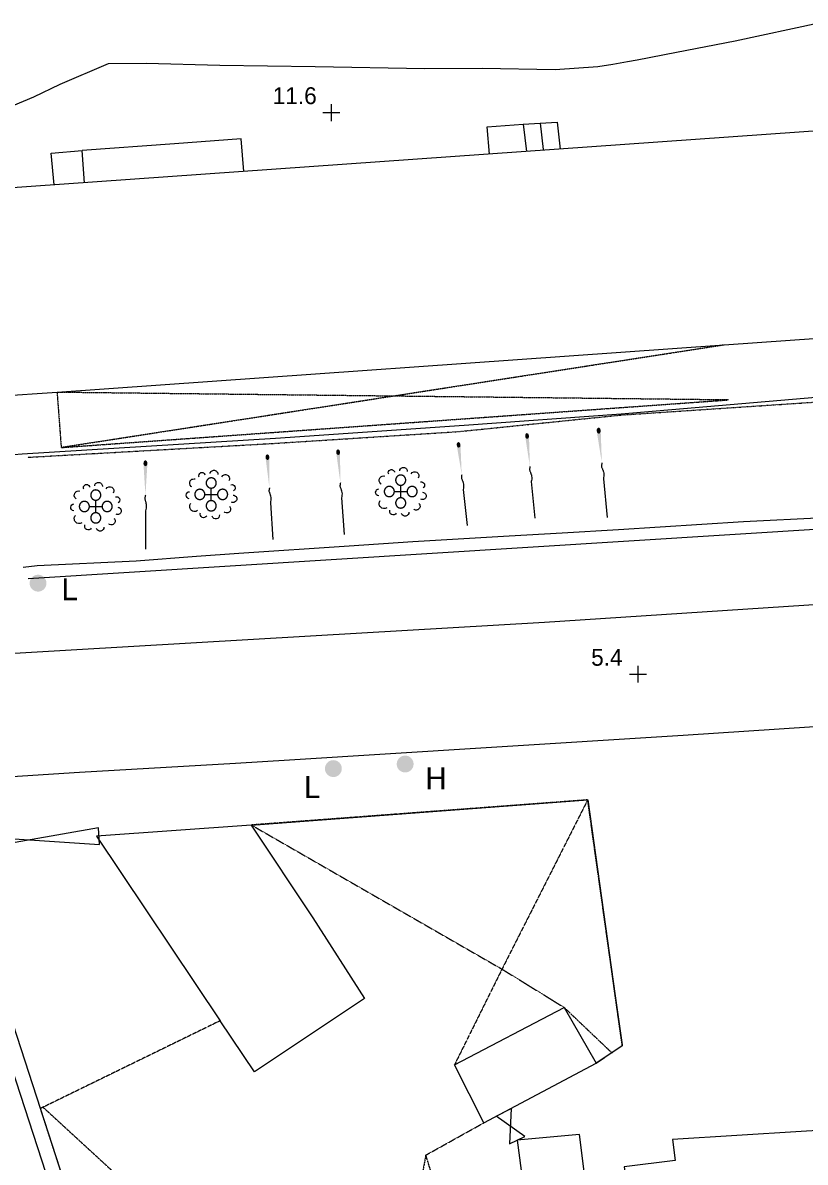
# Model space of a CAD drawing. Header units: millimetres. Extents: x 833924389 to 835767163, y 817400000 to 818811854.
# Drawn here: x 835540402 to 835586725, y 817652524 to 817719931 of the extents above; entities that cross this region are included whole.
import ezdxf
from ezdxf.enums import TextEntityAlignment as Align

# ---------------------------------------------------------------- set-up
doc = ezdxf.new("R2010")
doc.units = ezdxf.units.MM
doc.header["$LTSCALE"] = 10
doc.header["$MEASUREMENT"] = 0
doc.linetypes.add('11SW4B$1$DGN Style 3', pattern=[2.349844, 1.67846, -0.671384])
doc.linetypes.add('11SW4B$1$DGN Style 5', pattern=[1.174922, 0.503538, -0.671384])
doc.layers.add('01_Base_Plan', color=5, linetype='Continuous', lineweight=5)
doc.styles.add('11SW4B$0$Style-ENGINEERING', font='ENGINEERING.shx')
doc.styles.add('11SW4B$0$Style-WORKING', font='WORKING.shx')

# ---------------------------------------------------------------- blocks, each defined once
blk = doc.blocks.new('11SW4B$0$OVTMIS')
at = {"layer": '01_Base_Plan', "linetype": 'Continuous', "lineweight": 0}
for p, q in [((-0.016, -0.011), (-0.016, 0.364)), ((-0.391, -0.011), (-0.016, -0.011)), ((-0.016, -0.011), (0.359, -0.011)), ((-0.016, -0.386), (-0.016, -0.011))]:
    blk.add_line(p, q, dxfattribs=at)
at = {"layer": '01_Base_Plan', "linetype": 'Continuous', "lineweight": 0, "flags": 128}
for points in [[(-0.076, 1.219), (-0.069, 1.264), (-0.024, 1.339), (0.006, 1.369), (0.044, 1.391), (0.081, 1.406), (0.126, 1.414), (0.171, 1.414), (0.209, 1.406), (0.254, 1.391), (0.291, 1.369), (0.321, 1.331), (0.366, 1.256), (0.374, 1.211), (0.374, 1.174)], [(-1.171, 0.431), (-1.201, 0.454), (-1.261, 0.529), (-1.291, 0.611), (-1.291, 0.656), (-1.284, 0.701), (-1.254, 0.784), (-1.224, 0.821), (-1.194, 0.851), (-1.156, 0.881), (-1.111, 0.896), (-1.021, 0.911), (-0.976, 0.904)], [(-0.729, 1.016), (-0.744, 1.054), (-0.751, 1.091), (-0.736, 1.174), (-0.691, 1.234), (-0.654, 1.256), (-0.624, 1.279), (-0.586, 1.286), (-0.541, 1.286), (-0.504, 1.279), (-0.474, 1.256), (-0.436, 1.234), (-0.391, 1.174), (-0.384, 1.136)], [(-0.016, 0.964), (-0.021, 0.964), (-0.027, 0.964), (-0.032, 0.963), (-0.037, 0.963), (-0.042, 0.963), (-0.048, 0.962), (-0.053, 0.961), (-0.058, 0.961), (-0.063, 0.96), (-0.068, 0.959), (-0.073, 0.958), (-0.079, 0.957), (-0.084, 0.956), (-0.089, 0.955), (-0.094, 0.954), (-0.099, 0.952), (-0.104, 0.951), (-0.109, 0.949), (-0.114, 0.947), (-0.119, 0.946), (-0.124, 0.944), (-0.129, 0.942), (-0.133, 0.94), (-0.138, 0.938), (-0.143, 0.936), (-0.148, 0.933), (-0.152, 0.931), (-0.157, 0.929), (-0.162, 0.926), (-0.166, 0.924), (-0.171, 0.921), (-0.175, 0.918), (-0.18, 0.915), (-0.184, 0.912), (-0.188, 0.91), (-0.193, 0.906), (-0.197, 0.903), (-0.201, 0.9), (-0.205, 0.897), (-0.209, 0.894), (-0.213, 0.89), (-0.217, 0.887), (-0.221, 0.883), (-0.225, 0.88), (-0.228, 0.876), (-0.232, 0.872), (-0.236, 0.868), (-0.239, 0.865), (-0.243, 0.861), (-0.246, 0.857), (-0.249, 0.853), (-0.253, 0.848), (-0.256, 0.844), (-0.259, 0.84), (-0.262, 0.836), (-0.265, 0.832), (-0.268, 0.827), (-0.271, 0.823), (-0.273, 0.818), (-0.276, 0.814), (-0.279, 0.809), (-0.281, 0.805), (-0.283, 0.8), (-0.286, 0.795), (-0.288, 0.79), (-0.29, 0.786), (-0.292, 0.781), (-0.294, 0.776), (-0.296, 0.771), (-0.298, 0.766), (-0.3, 0.761), (-0.301, 0.756), (-0.303, 0.751), (-0.305, 0.746), (-0.306, 0.741), (-0.307, 0.736), (-0.308, 0.731), (-0.31, 0.726), (-0.311, 0.721), (-0.312, 0.716), (-0.313, 0.711), (-0.313, 0.706), (-0.314, 0.7), (-0.315, 0.695), (-0.315, 0.69), (-0.315, 0.685), (-0.316, 0.679), (-0.316, 0.674), (-0.316, 0.669), (-0.316, 0.664), (-0.316, 0.658), (-0.316, 0.653), (-0.316, 0.648), (-0.315, 0.643), (-0.315, 0.638), (-0.315, 0.632), (-0.314, 0.627), (-0.313, 0.622), (-0.313, 0.617), (-0.312, 0.612), (-0.311, 0.607), (-0.31, 0.601), (-0.308, 0.596), (-0.307, 0.591), (-0.306, 0.586), (-0.305, 0.581), (-0.303, 0.576), (-0.301, 0.571), (-0.3, 0.566), (-0.298, 0.561), (-0.296, 0.556), (-0.294, 0.551), (-0.292, 0.547), (-0.29, 0.542), (-0.288, 0.537), (-0.286, 0.532), (-0.283, 0.528), (-0.281, 0.523), (-0.279, 0.518), (-0.276, 0.514), (-0.273, 0.509), (-0.271, 0.505), (-0.268, 0.5), (-0.265, 0.496), (-0.262, 0.492), (-0.259, 0.487), (-0.256, 0.483), (-0.253, 0.479), (-0.249, 0.475), (-0.246, 0.471), (-0.243, 0.467), (-0.239, 0.463), (-0.236, 0.459), (-0.232, 0.455), (-0.228, 0.452), (-0.225, 0.448), (-0.221, 0.444), (-0.217, 0.441), (-0.213, 0.437), (-0.209, 0.434), (-0.205, 0.431), (-0.201, 0.427), (-0.197, 0.424), (-0.193, 0.421), (-0.188, 0.418), (-0.184, 0.415), (-0.18, 0.412), (-0.175, 0.409), (-0.171, 0.407), (-0.166, 0.404), (-0.162, 0.401), (-0.157, 0.399), (-0.152, 0.396), (-0.148, 0.394), (-0.143, 0.392), (-0.138, 0.39), (-0.133, 0.388), (-0.129, 0.386), (-0.124, 0.384), (-0.119, 0.382), (-0.114, 0.38), (-0.109, 0.378), (-0.104, 0.377), (-0.099, 0.375), (-0.094, 0.374), (-0.089, 0.373), (-0.084, 0.371), (-0.079, 0.37), (-0.073, 0.369), (-0.068, 0.368), (-0.063, 0.367), (-0.058, 0.367), (-0.053, 0.366), (-0.048, 0.365), (-0.042, 0.365), (-0.037, 0.364), (-0.032, 0.364), (-0.027, 0.364), (-0.021, 0.364), (-0.016, 0.364)], [(-0.016, 0.364), (-0.011, 0.364), (-0.006, 0.364), (-0.001, 0.364), (0.005, 0.364), (0.01, 0.365), (0.015, 0.365), (0.02, 0.366), (0.026, 0.367), (0.031, 0.367), (0.036, 0.368), (0.041, 0.369), (0.046, 0.37), (0.051, 0.371), (0.056, 0.373), (0.061, 0.374), (0.067, 0.375), (0.071, 0.377), (0.077, 0.378), (0.081, 0.38), (0.086, 0.382), (0.091, 0.384), (0.096, 0.386), (0.101, 0.388), (0.106, 0.39), (0.111, 0.392), (0.115, 0.394), (0.12, 0.396), (0.125, 0.399), (0.129, 0.401), (0.134, 0.404), (0.138, 0.407), (0.143, 0.409), (0.147, 0.412), (0.152, 0.415), (0.156, 0.418), (0.16, 0.421), (0.164, 0.424), (0.169, 0.427), (0.173, 0.431), (0.177, 0.434), (0.181, 0.437), (0.185, 0.441), (0.188, 0.444), (0.192, 0.448), (0.196, 0.452), (0.2, 0.455), (0.203, 0.459), (0.207, 0.463), (0.21, 0.467), (0.214, 0.471), (0.217, 0.475), (0.22, 0.479), (0.223, 0.483), (0.227, 0.487), (0.23, 0.492), (0.233, 0.496), (0.235, 0.5), (0.238, 0.505), (0.241, 0.509), (0.244, 0.514), (0.246, 0.518), (0.249, 0.523), (0.251, 0.528), (0.253, 0.532), (0.256, 0.537), (0.258, 0.542), (0.26, 0.547), (0.262, 0.551), (0.264, 0.556), (0.266, 0.561), (0.267, 0.566), (0.269, 0.571), (0.271, 0.576), (0.272, 0.581), (0.274, 0.586), (0.275, 0.591), (0.276, 0.596), (0.277, 0.601), (0.278, 0.607), (0.279, 0.612), (0.28, 0.617), (0.281, 0.622), (0.282, 0.627), (0.282, 0.632), (0.283, 0.638), (0.283, 0.643), (0.283, 0.648), (0.284, 0.653), (0.284, 0.658), (0.284, 0.664), (0.284, 0.669), (0.284, 0.674), (0.283, 0.679), (0.283, 0.685), (0.283, 0.69), (0.282, 0.695), (0.282, 0.7), (0.281, 0.706), (0.28, 0.711), (0.279, 0.716), (0.278, 0.721), (0.277, 0.726), (0.276, 0.731), (0.275, 0.736), (0.274, 0.741), (0.272, 0.746), (0.271, 0.751), (0.269, 0.756), (0.267, 0.761), (0.266, 0.766), (0.264, 0.771), (0.262, 0.776), (0.26, 0.781), (0.258, 0.786), (0.256, 0.79), (0.253, 0.795), (0.251, 0.8), (0.249, 0.805), (0.246, 0.809), (0.244, 0.814), (0.241, 0.818), (0.238, 0.823), (0.235, 0.827), (0.233, 0.832), (0.23, 0.836), (0.227, 0.84), (0.223, 0.844), (0.22, 0.848), (0.217, 0.853), (0.214, 0.857), (0.21, 0.861), (0.207, 0.865), (0.203, 0.868), (0.2, 0.872), (0.196, 0.876), (0.192, 0.88), (0.188, 0.883), (0.185, 0.887), (0.181, 0.89), (0.177, 0.894), (0.173, 0.897), (0.169, 0.9), (0.164, 0.903), (0.16, 0.906), (0.156, 0.91), (0.152, 0.912), (0.147, 0.915), (0.143, 0.918), (0.138, 0.921), (0.134, 0.924), (0.129, 0.926), (0.125, 0.929), (0.12, 0.931), (0.115, 0.933), (0.111, 0.936), (0.106, 0.938), (0.101, 0.94), (0.096, 0.942), (0.091, 0.944), (0.086, 0.946), (0.081, 0.947), (0.077, 0.949), (0.071, 0.951), (0.067, 0.952), (0.061, 0.954), (0.056, 0.955), (0.051, 0.956), (0.046, 0.957), (0.041, 0.958), (0.036, 0.959), (0.031, 0.96), (0.026, 0.961), (0.02, 0.961), (0.015, 0.962), (0.01, 0.963), (0.005, 0.963), (-0.001, 0.963), (-0.006, 0.964), (-0.011, 0.964), (-0.016, 0.964)], [(0.606, 1.031), (0.666, 1.106), (0.756, 1.151), (0.801, 1.159), (0.854, 1.159), (0.944, 1.129), (0.981, 1.099), (1.011, 1.061), (1.041, 1.016), (1.056, 0.971), (1.056, 0.874), (1.041, 0.829), (1.019, 0.784)], [(-1.314, -0.274), (-1.389, -0.251), (-1.449, -0.199), (-1.486, -0.131), (-1.501, -0.056), (-1.479, 0.019), (-1.441, 0.086), (-1.374, 0.131), (-1.306, 0.146)], [(-0.391, -0.011), (-0.391, -0.006), (-0.391, -0.001), (-0.392, 0.004), (-0.392, 0.01), (-0.392, 0.015), (-0.393, 0.02), (-0.393, 0.025), (-0.394, 0.031), (-0.395, 0.036), (-0.396, 0.041), (-0.397, 0.046), (-0.398, 0.051), (-0.399, 0.056), (-0.4, 0.061), (-0.401, 0.066), (-0.403, 0.071), (-0.404, 0.076), (-0.406, 0.081), (-0.408, 0.086), (-0.409, 0.091), (-0.411, 0.096), (-0.413, 0.101), (-0.415, 0.106), (-0.417, 0.111), (-0.419, 0.115), (-0.422, 0.12), (-0.424, 0.125), (-0.426, 0.13), (-0.429, 0.134), (-0.431, 0.139), (-0.434, 0.143), (-0.437, 0.148), (-0.44, 0.152), (-0.442, 0.157), (-0.445, 0.161), (-0.448, 0.165), (-0.452, 0.169), (-0.455, 0.173), (-0.458, 0.178), (-0.461, 0.182), (-0.465, 0.186), (-0.468, 0.19), (-0.472, 0.193), (-0.475, 0.197), (-0.479, 0.201), (-0.483, 0.205), (-0.487, 0.208), (-0.49, 0.212), (-0.494, 0.215), (-0.498, 0.219), (-0.502, 0.222), (-0.506, 0.225), (-0.511, 0.228), (-0.515, 0.231), (-0.519, 0.235), (-0.523, 0.237), (-0.528, 0.24), (-0.532, 0.243), (-0.537, 0.246), (-0.541, 0.249), (-0.546, 0.251), (-0.55, 0.254), (-0.555, 0.256), (-0.56, 0.258), (-0.564, 0.261), (-0.569, 0.263), (-0.574, 0.265), (-0.579, 0.267), (-0.584, 0.269), (-0.589, 0.271), (-0.594, 0.272), (-0.598, 0.274), (-0.604, 0.276), (-0.608, 0.277), (-0.614, 0.279), (-0.619, 0.28), (-0.624, 0.281), (-0.629, 0.282), (-0.634, 0.283), (-0.639, 0.284), (-0.644, 0.285), (-0.649, 0.286), (-0.655, 0.286), (-0.66, 0.287), (-0.665, 0.288), (-0.67, 0.288), (-0.676, 0.288), (-0.681, 0.289), (-0.686, 0.289), (-0.691, 0.289), (-0.696, 0.289), (-0.702, 0.289), (-0.707, 0.288), (-0.712, 0.288), (-0.717, 0.288), (-0.723, 0.287), (-0.728, 0.286), (-0.733, 0.286), (-0.738, 0.285), (-0.743, 0.284), (-0.748, 0.283), (-0.754, 0.282), (-0.759, 0.281), (-0.764, 0.28), (-0.769, 0.279), (-0.774, 0.277), (-0.779, 0.276), (-0.784, 0.274), (-0.789, 0.272), (-0.794, 0.271), (-0.799, 0.269), (-0.804, 0.267), (-0.808, 0.265), (-0.813, 0.263), (-0.818, 0.261), (-0.823, 0.258), (-0.827, 0.256), (-0.832, 0.254), (-0.837, 0.251), (-0.841, 0.249), (-0.846, 0.246), (-0.85, 0.243), (-0.855, 0.24), (-0.859, 0.237), (-0.863, 0.235), (-0.868, 0.231), (-0.872, 0.228), (-0.876, 0.225), (-0.88, 0.222), (-0.884, 0.219), (-0.888, 0.215), (-0.892, 0.212), (-0.896, 0.208), (-0.9, 0.205), (-0.903, 0.201), (-0.907, 0.197), (-0.911, 0.193), (-0.914, 0.19), (-0.918, 0.186), (-0.921, 0.182), (-0.924, 0.178), (-0.928, 0.173), (-0.931, 0.169), (-0.934, 0.165), (-0.937, 0.161), (-0.94, 0.157), (-0.943, 0.152), (-0.946, 0.148), (-0.948, 0.143), (-0.951, 0.139), (-0.954, 0.134), (-0.956, 0.13), (-0.958, 0.125), (-0.961, 0.12), (-0.963, 0.115), (-0.965, 0.111), (-0.967, 0.106), (-0.969, 0.101), (-0.971, 0.096), (-0.973, 0.091), (-0.975, 0.086), (-0.976, 0.081), (-0.978, 0.076), (-0.98, 0.071), (-0.981, 0.066), (-0.982, 0.061), (-0.983, 0.056), (-0.985, 0.051), (-0.986, 0.046), (-0.987, 0.041), (-0.988, 0.036), (-0.988, 0.031), (-0.989, 0.025), (-0.99, 0.02), (-0.99, 0.015), (-0.99, 0.01), (-0.991, 0.004), (-0.991, -0.001), (-0.991, -0.006), (-0.991, -0.011), (-0.991, -0.017), (-0.991, -0.022), (-0.991, -0.027), (-0.99, -0.032), (-0.99, -0.037), (-0.99, -0.043), (-0.989, -0.048), (-0.988, -0.053), (-0.988, -0.058), (-0.987, -0.063), (-0.986, -0.068), (-0.985, -0.074), (-0.983, -0.079), (-0.982, -0.084), (-0.981, -0.089), (-0.98, -0.094), (-0.978, -0.099), (-0.976, -0.104), (-0.975, -0.109), (-0.973, -0.114), (-0.971, -0.119), (-0.969, -0.124), (-0.967, -0.128), (-0.965, -0.133), (-0.963, -0.138), (-0.961, -0.143), (-0.958, -0.147), (-0.956, -0.152), (-0.954, -0.157), (-0.951, -0.161), (-0.948, -0.166), (-0.946, -0.17), (-0.943, -0.175), (-0.94, -0.179), (-0.937, -0.183), (-0.934, -0.188), (-0.931, -0.192), (-0.928, -0.196), (-0.924, -0.2), (-0.921, -0.204), (-0.918, -0.208), (-0.914, -0.212), (-0.911, -0.216), (-0.907, -0.22), (-0.903, -0.223), (-0.9, -0.227), (-0.896, -0.231), (-0.892, -0.234), (-0.888, -0.238), (-0.884, -0.241), (-0.88, -0.244), (-0.876, -0.248), (-0.872, -0.251), (-0.868, -0.254), (-0.863, -0.257), (-0.859, -0.26), (-0.855, -0.263), (-0.85, -0.266), (-0.846, -0.268), (-0.841, -0.271), (-0.837, -0.274), (-0.832, -0.276), (-0.827, -0.279), (-0.823, -0.281), (-0.818, -0.283), (-0.813, -0.285), (-0.808, -0.287), (-0.804, -0.289), (-0.799, -0.291), (-0.794, -0.293), (-0.789, -0.295), (-0.784, -0.297), (-0.779, -0.298), (-0.774, -0.3), (-0.769, -0.301), (-0.764, -0.302), (-0.759, -0.304), (-0.754, -0.305), (-0.748, -0.306), (-0.743, -0.307), (-0.738, -0.308), (-0.733, -0.308), (-0.728, -0.309), (-0.723, -0.31), (-0.717, -0.31), (-0.712, -0.311), (-0.707, -0.311), (-0.702, -0.311), (-0.696, -0.311), (-0.691, -0.311), (-0.686, -0.311), (-0.681, -0.311), (-0.676, -0.311), (-0.67, -0.311), (-0.665, -0.31), (-0.66, -0.31), (-0.655, -0.309), (-0.649, -0.308), (-0.644, -0.308), (-0.639, -0.307), (-0.634, -0.306), (-0.629, -0.305), (-0.624, -0.304), (-0.619, -0.302), (-0.614, -0.301), (-0.608, -0.3), (-0.604, -0.298), (-0.598, -0.297), (-0.594, -0.295), (-0.589, -0.293), (-0.584, -0.291), (-0.579, -0.289), (-0.574, -0.287), (-0.569, -0.285), (-0.564, -0.283), (-0.56, -0.281), (-0.555, -0.279), (-0.55, -0.276), (-0.546, -0.274), (-0.541, -0.271), (-0.537, -0.268), (-0.532, -0.266), (-0.528, -0.263), (-0.523, -0.26), (-0.519, -0.257), (-0.515, -0.254), (-0.511, -0.251), (-0.506, -0.248), (-0.502, -0.244), (-0.498, -0.241), (-0.494, -0.238), (-0.49, -0.234), (-0.487, -0.231), (-0.483, -0.227), (-0.479, -0.223), (-0.475, -0.22), (-0.472, -0.216), (-0.468, -0.212), (-0.465, -0.208), (-0.461, -0.204), (-0.458, -0.2), (-0.455, -0.196), (-0.452, -0.192), (-0.448, -0.188), (-0.445, -0.183), (-0.442, -0.179), (-0.44, -0.175), (-0.437, -0.17), (-0.434, -0.166), (-0.431, -0.161), (-0.429, -0.157), (-0.426, -0.152), (-0.424, -0.147), (-0.422, -0.143), (-0.419, -0.138), (-0.417, -0.133), (-0.415, -0.128), (-0.413, -0.124), (-0.411, -0.119), (-0.409, -0.114), (-0.408, -0.109), (-0.406, -0.104), (-0.404, -0.099), (-0.403, -0.094), (-0.401, -0.089), (-0.4, -0.084), (-0.399, -0.079), (-0.398, -0.074), (-0.397, -0.068), (-0.396, -0.063), (-0.395, -0.058), (-0.394, -0.053), (-0.393, -0.048), (-0.393, -0.043), (-0.392, -0.037), (-0.392, -0.032), (-0.392, -0.027), (-0.391, -0.022), (-0.391, -0.017), (-0.391, -0.011)], [(0.959, -0.011), (0.959, -0.006), (0.959, -0.001), (0.958, 0.004), (0.958, 0.01), (0.958, 0.015), (0.957, 0.02), (0.957, 0.025), (0.956, 0.031), (0.955, 0.036), (0.954, 0.041), (0.953, 0.046), (0.952, 0.051), (0.951, 0.056), (0.95, 0.061), (0.949, 0.066), (0.947, 0.071), (0.946, 0.076), (0.944, 0.081), (0.942, 0.086), (0.941, 0.091), (0.939, 0.096), (0.937, 0.101), (0.935, 0.106), (0.933, 0.111), (0.931, 0.115), (0.928, 0.12), (0.926, 0.125), (0.924, 0.13), (0.921, 0.134), (0.919, 0.139), (0.916, 0.143), (0.913, 0.148), (0.91, 0.152), (0.908, 0.157), (0.905, 0.161), (0.902, 0.165), (0.898, 0.169), (0.895, 0.173), (0.892, 0.178), (0.889, 0.182), (0.885, 0.186), (0.882, 0.19), (0.878, 0.193), (0.875, 0.197), (0.871, 0.201), (0.867, 0.205), (0.863, 0.208), (0.86, 0.212), (0.856, 0.215), (0.852, 0.219), (0.848, 0.222), (0.844, 0.225), (0.839, 0.228), (0.835, 0.231), (0.831, 0.235), (0.827, 0.237), (0.822, 0.24), (0.818, 0.243), (0.813, 0.246), (0.809, 0.249), (0.804, 0.251), (0.8, 0.254), (0.795, 0.256), (0.79, 0.258), (0.786, 0.261), (0.781, 0.263), (0.776, 0.265), (0.771, 0.267), (0.766, 0.269), (0.761, 0.271), (0.756, 0.272), (0.752, 0.274), (0.746, 0.276), (0.742, 0.277), (0.736, 0.279), (0.731, 0.28), (0.726, 0.281), (0.721, 0.282), (0.716, 0.283), (0.711, 0.284), (0.706, 0.285), (0.701, 0.286), (0.695, 0.286), (0.69, 0.287), (0.685, 0.288), (0.68, 0.288), (0.674, 0.288), (0.669, 0.289), (0.664, 0.289), (0.659, 0.289), (0.654, 0.289), (0.648, 0.289), (0.643, 0.288), (0.638, 0.288), (0.633, 0.288), (0.627, 0.287), (0.622, 0.286), (0.617, 0.286), (0.612, 0.285), (0.607, 0.284), (0.602, 0.283), (0.596, 0.282), (0.591, 0.281), (0.586, 0.28), (0.581, 0.279), (0.576, 0.277), (0.571, 0.276), (0.566, 0.274), (0.561, 0.272), (0.556, 0.271), (0.551, 0.269), (0.546, 0.267), (0.542, 0.265), (0.537, 0.263), (0.532, 0.261), (0.527, 0.258), (0.523, 0.256), (0.518, 0.254), (0.513, 0.251), (0.509, 0.249), (0.504, 0.246), (0.5, 0.243), (0.495, 0.24), (0.491, 0.237), (0.487, 0.235), (0.482, 0.231), (0.478, 0.228), (0.474, 0.225), (0.47, 0.222), (0.466, 0.219), (0.462, 0.215), (0.458, 0.212), (0.454, 0.208), (0.45, 0.205), (0.447, 0.201), (0.443, 0.197), (0.439, 0.193), (0.436, 0.19), (0.432, 0.186), (0.429, 0.182), (0.426, 0.178), (0.422, 0.173), (0.419, 0.169), (0.416, 0.165), (0.413, 0.161), (0.41, 0.157), (0.407, 0.152), (0.404, 0.148), (0.402, 0.143), (0.399, 0.139), (0.396, 0.134), (0.394, 0.13), (0.392, 0.125), (0.389, 0.12), (0.387, 0.115), (0.385, 0.111), (0.383, 0.106), (0.381, 0.101), (0.379, 0.096), (0.377, 0.091), (0.375, 0.086), (0.374, 0.081), (0.372, 0.076), (0.37, 0.071), (0.369, 0.066), (0.368, 0.061), (0.367, 0.056), (0.365, 0.051), (0.364, 0.046), (0.363, 0.041), (0.362, 0.036), (0.362, 0.031), (0.361, 0.025), (0.36, 0.02), (0.36, 0.015), (0.36, 0.01), (0.359, 0.004), (0.359, -0.001), (0.359, -0.006), (0.359, -0.011)], [(1.146, 0.559), (1.214, 0.566), (1.281, 0.551), (1.341, 0.506), (1.386, 0.454), (1.401, 0.379), (1.394, 0.311), (1.356, 0.244), (1.304, 0.199)], [(-0.834, -0.971), (-0.879, -1.001), (-0.931, -1.016), (-0.984, -1.024), (-1.036, -1.024), (-1.134, -0.994), (-1.179, -0.964), (-1.216, -0.926), (-1.246, -0.889), (-1.269, -0.844), (-1.284, -0.791), (-1.291, -0.739), (-1.291, -0.686), (-1.276, -0.634), (-1.254, -0.589), (-1.224, -0.544)], [(-0.016, -0.386), (-0.021, -0.386), (-0.027, -0.386), (-0.032, -0.387), (-0.037, -0.387), (-0.042, -0.387), (-0.048, -0.388), (-0.053, -0.389), (-0.058, -0.389), (-0.063, -0.39), (-0.068, -0.391), (-0.073, -0.392), (-0.079, -0.393), (-0.084, -0.394), (-0.089, -0.395), (-0.094, -0.396), (-0.099, -0.398), (-0.104, -0.399), (-0.109, -0.401), (-0.114, -0.403), (-0.119, -0.404), (-0.124, -0.406), (-0.129, -0.408), (-0.133, -0.41), (-0.138, -0.412), (-0.143, -0.414), (-0.148, -0.417), (-0.152, -0.419), (-0.157, -0.421), (-0.162, -0.424), (-0.166, -0.426), (-0.171, -0.429), (-0.175, -0.432), (-0.18, -0.435), (-0.184, -0.438), (-0.188, -0.44), (-0.193, -0.444), (-0.197, -0.447), (-0.201, -0.45), (-0.205, -0.453), (-0.209, -0.456), (-0.213, -0.46), (-0.217, -0.463), (-0.221, -0.467), (-0.225, -0.47), (-0.228, -0.474), (-0.232, -0.478), (-0.236, -0.482), (-0.239, -0.485), (-0.243, -0.489), (-0.246, -0.493), (-0.249, -0.497), (-0.253, -0.502), (-0.256, -0.506), (-0.259, -0.51), (-0.262, -0.514), (-0.265, -0.518), (-0.268, -0.523), (-0.271, -0.527), (-0.273, -0.532), (-0.276, -0.536), (-0.279, -0.541), (-0.281, -0.545), (-0.283, -0.55), (-0.286, -0.555), (-0.288, -0.56), (-0.29, -0.564), (-0.292, -0.569), (-0.294, -0.574), (-0.296, -0.579), (-0.298, -0.584), (-0.3, -0.589), (-0.301, -0.594), (-0.303, -0.599), (-0.305, -0.604), (-0.306, -0.609), (-0.307, -0.614), (-0.308, -0.619), (-0.31, -0.624), (-0.311, -0.629), (-0.312, -0.634), (-0.313, -0.639), (-0.313, -0.644), (-0.314, -0.65), (-0.315, -0.655), (-0.315, -0.66), (-0.315, -0.665), (-0.316, -0.671), (-0.316, -0.676), (-0.316, -0.681), (-0.316, -0.686), (-0.316, -0.692), (-0.316, -0.697), (-0.316, -0.702), (-0.315, -0.707), (-0.315, -0.712), (-0.315, -0.718), (-0.314, -0.723), (-0.313, -0.728), (-0.313, -0.733), (-0.312, -0.738), (-0.311, -0.743), (-0.31, -0.749), (-0.308, -0.754), (-0.307, -0.759), (-0.306, -0.764), (-0.305, -0.769), (-0.303, -0.774), (-0.301, -0.779), (-0.3, -0.784), (-0.298, -0.789), (-0.296, -0.794), (-0.294, -0.799), (-0.292, -0.803), (-0.29, -0.808), (-0.288, -0.813), (-0.286, -0.818), (-0.283, -0.822), (-0.281, -0.827), (-0.279, -0.832), (-0.276, -0.836), (-0.273, -0.841), (-0.271, -0.845), (-0.268, -0.85), (-0.265, -0.854), (-0.262, -0.858), (-0.259, -0.863), (-0.256, -0.867), (-0.253, -0.871), (-0.249, -0.875), (-0.246, -0.879), (-0.243, -0.883), (-0.239, -0.887), (-0.236, -0.891), (-0.232, -0.895), (-0.228, -0.898), (-0.225, -0.902), (-0.221, -0.906), (-0.217, -0.909), (-0.213, -0.913), (-0.209, -0.916), (-0.205, -0.919), (-0.201, -0.923), (-0.197, -0.926), (-0.193, -0.929), (-0.188, -0.932), (-0.184, -0.935), (-0.18, -0.938), (-0.175, -0.941), (-0.171, -0.943), (-0.166, -0.946), (-0.162, -0.949), (-0.157, -0.951), (-0.152, -0.954), (-0.148, -0.956), (-0.143, -0.958), (-0.138, -0.96), (-0.133, -0.962), (-0.129, -0.964), (-0.124, -0.966), (-0.119, -0.968), (-0.114, -0.97), (-0.109, -0.972), (-0.104, -0.973), (-0.099, -0.975), (-0.094, -0.976), (-0.089, -0.977), (-0.084, -0.979), (-0.079, -0.98), (-0.073, -0.981), (-0.068, -0.982), (-0.063, -0.983), (-0.058, -0.983), (-0.053, -0.984), (-0.048, -0.985), (-0.042, -0.985), (-0.037, -0.986), (-0.032, -0.986), (-0.027, -0.986), (-0.021, -0.986), (-0.016, -0.986), (-0.011, -0.986), (-0.006, -0.986), (-0.001, -0.986), (0.005, -0.986), (0.01, -0.985), (0.015, -0.985), (0.02, -0.984), (0.026, -0.983), (0.031, -0.983), (0.036, -0.982), (0.041, -0.981), (0.046, -0.98), (0.051, -0.979), (0.056, -0.977), (0.061, -0.976), (0.067, -0.975), (0.071, -0.973), (0.077, -0.972), (0.081, -0.97), (0.086, -0.968), (0.091, -0.966), (0.096, -0.964), (0.101, -0.962), (0.106, -0.96), (0.111, -0.958), (0.115, -0.956), (0.12, -0.954), (0.125, -0.951), (0.129, -0.949), (0.134, -0.946), (0.138, -0.943), (0.143, -0.941), (0.147, -0.938), (0.152, -0.935), (0.156, -0.932), (0.16, -0.929), (0.164, -0.926), (0.169, -0.923), (0.173, -0.919), (0.177, -0.916), (0.181, -0.913), (0.185, -0.909), (0.188, -0.906), (0.192, -0.902), (0.196, -0.898), (0.2, -0.895), (0.203, -0.891), (0.207, -0.887), (0.21, -0.883), (0.214, -0.879), (0.217, -0.875), (0.22, -0.871), (0.223, -0.867), (0.227, -0.863), (0.23, -0.858), (0.233, -0.854), (0.235, -0.85), (0.238, -0.845), (0.241, -0.841), (0.244, -0.836), (0.246, -0.832), (0.249, -0.827), (0.251, -0.822), (0.253, -0.818), (0.256, -0.813), (0.258, -0.808), (0.26, -0.803), (0.262, -0.799), (0.264, -0.794), (0.266, -0.789), (0.267, -0.784), (0.269, -0.779), (0.271, -0.774), (0.272, -0.769), (0.274, -0.764), (0.275, -0.759), (0.276, -0.754), (0.277, -0.749), (0.278, -0.743), (0.279, -0.738), (0.28, -0.733), (0.281, -0.728), (0.282, -0.723), (0.282, -0.718), (0.283, -0.712), (0.283, -0.707), (0.283, -0.702), (0.284, -0.697), (0.284, -0.692), (0.284, -0.686), (0.284, -0.681), (0.284, -0.676), (0.283, -0.671), (0.283, -0.665), (0.283, -0.66), (0.282, -0.655), (0.282, -0.65), (0.281, -0.644), (0.28, -0.639), (0.279, -0.634), (0.278, -0.629), (0.277, -0.624), (0.276, -0.619), (0.275, -0.614), (0.274, -0.609), (0.272, -0.604), (0.271, -0.599), (0.269, -0.594), (0.267, -0.589), (0.266, -0.584), (0.264, -0.579), (0.262, -0.574), (0.26, -0.569), (0.258, -0.564), (0.256, -0.56), (0.253, -0.555), (0.251, -0.55), (0.249, -0.545), (0.246, -0.541), (0.244, -0.536), (0.241, -0.532), (0.238, -0.527), (0.235, -0.523), (0.233, -0.518), (0.23, -0.514), (0.227, -0.51), (0.223, -0.506), (0.22, -0.502), (0.217, -0.497), (0.214, -0.493), (0.21, -0.489), (0.207, -0.485), (0.203, -0.482), (0.2, -0.478), (0.196, -0.474), (0.192, -0.47), (0.188, -0.467), (0.185, -0.463), (0.181, -0.46), (0.177, -0.456), (0.173, -0.453), (0.169, -0.45), (0.164, -0.447), (0.16, -0.444), (0.156, -0.44), (0.152, -0.438), (0.147, -0.435), (0.143, -0.432), (0.138, -0.429), (0.134, -0.426), (0.129, -0.424), (0.125, -0.421), (0.12, -0.419), (0.115, -0.417), (0.111, -0.414), (0.106, -0.412), (0.101, -0.41), (0.096, -0.408), (0.091, -0.406), (0.086, -0.404), (0.081, -0.403), (0.077, -0.401), (0.071, -0.399), (0.067, -0.398), (0.061, -0.396), (0.056, -0.395), (0.051, -0.394), (0.046, -0.393), (0.041, -0.392), (0.036, -0.391), (0.031, -0.39), (0.026, -0.389), (0.02, -0.389), (0.015, -0.388), (0.01, -0.387), (0.005, -0.387), (-0.001, -0.387), (-0.006, -0.386), (-0.011, -0.386), (-0.016, -0.386)], [(0.359, -0.011), (0.359, -0.017), (0.359, -0.022), (0.359, -0.027), (0.36, -0.032), (0.36, -0.037), (0.36, -0.043), (0.361, -0.048), (0.362, -0.053), (0.362, -0.058), (0.363, -0.063), (0.364, -0.068), (0.365, -0.074), (0.367, -0.079), (0.368, -0.084), (0.369, -0.089), (0.37, -0.094), (0.372, -0.099), (0.374, -0.104), (0.375, -0.109), (0.377, -0.114), (0.379, -0.119), (0.381, -0.124), (0.383, -0.128), (0.385, -0.133), (0.387, -0.138), (0.389, -0.143), (0.392, -0.147), (0.394, -0.152), (0.396, -0.157), (0.399, -0.161), (0.402, -0.166), (0.404, -0.17), (0.407, -0.175), (0.41, -0.179), (0.413, -0.183), (0.416, -0.188), (0.419, -0.192), (0.422, -0.196), (0.426, -0.2), (0.429, -0.204), (0.432, -0.208), (0.436, -0.212), (0.439, -0.216), (0.443, -0.22), (0.447, -0.223), (0.45, -0.227), (0.454, -0.231), (0.458, -0.234), (0.462, -0.238), (0.466, -0.241), (0.47, -0.244), (0.474, -0.248), (0.478, -0.251), (0.482, -0.254), (0.487, -0.257), (0.491, -0.26), (0.495, -0.263), (0.5, -0.266), (0.504, -0.268), (0.509, -0.271), (0.513, -0.274), (0.518, -0.276), (0.523, -0.279), (0.527, -0.281), (0.532, -0.283), (0.537, -0.285), (0.542, -0.287), (0.546, -0.289), (0.551, -0.291), (0.556, -0.293), (0.561, -0.295), (0.566, -0.297), (0.571, -0.298), (0.576, -0.3), (0.581, -0.301), (0.586, -0.302), (0.591, -0.304), (0.596, -0.305), (0.602, -0.306), (0.607, -0.307), (0.612, -0.308), (0.617, -0.308), (0.622, -0.309), (0.627, -0.31), (0.633, -0.31), (0.638, -0.311), (0.643, -0.311), (0.648, -0.311), (0.654, -0.311), (0.659, -0.311), (0.664, -0.311), (0.669, -0.311), (0.674, -0.311), (0.68, -0.311), (0.685, -0.31), (0.69, -0.31), (0.695, -0.309), (0.701, -0.308), (0.706, -0.308), (0.711, -0.307), (0.716, -0.306), (0.721, -0.305), (0.726, -0.304), (0.731, -0.302), (0.736, -0.301), (0.742, -0.3), (0.746, -0.298), (0.752, -0.297), (0.756, -0.295), (0.761, -0.293), (0.766, -0.291), (0.771, -0.289), (0.776, -0.287), (0.781, -0.285), (0.786, -0.283), (0.79, -0.281), (0.795, -0.279), (0.8, -0.276), (0.804, -0.274), (0.809, -0.271), (0.813, -0.268), (0.818, -0.266), (0.822, -0.263), (0.827, -0.26), (0.831, -0.257), (0.835, -0.254), (0.839, -0.251), (0.844, -0.248), (0.848, -0.244), (0.852, -0.241), (0.856, -0.238), (0.86, -0.234), (0.863, -0.231), (0.867, -0.227), (0.871, -0.223), (0.875, -0.22), (0.878, -0.216), (0.882, -0.212), (0.885, -0.208), (0.889, -0.204), (0.892, -0.2), (0.895, -0.196), (0.898, -0.192), (0.902, -0.188), (0.905, -0.183), (0.908, -0.179), (0.91, -0.175), (0.913, -0.17), (0.916, -0.166), (0.919, -0.161), (0.921, -0.157), (0.924, -0.152), (0.926, -0.147), (0.928, -0.143), (0.931, -0.138), (0.933, -0.133), (0.935, -0.128), (0.937, -0.124), (0.939, -0.119), (0.941, -0.114), (0.942, -0.109), (0.944, -0.104), (0.946, -0.099), (0.947, -0.094), (0.949, -0.089), (0.95, -0.084), (0.951, -0.079), (0.952, -0.074), (0.953, -0.068), (0.954, -0.063), (0.955, -0.058), (0.956, -0.053), (0.957, -0.048), (0.957, -0.043), (0.958, -0.037), (0.958, -0.032), (0.958, -0.027), (0.959, -0.022), (0.959, -0.017), (0.959, -0.011)], [(1.281, -0.056), (1.326, -0.064), (1.371, -0.079), (1.416, -0.109), (1.454, -0.139), (1.476, -0.184), (1.491, -0.229), (1.491, -0.326), (1.476, -0.371), (1.446, -0.409), (1.416, -0.439), (1.371, -0.469), (1.326, -0.484), (1.281, -0.491), (1.229, -0.484), (1.184, -0.469)], [(-0.286, -1.294), (-0.331, -1.346), (-0.406, -1.384), (-0.481, -1.391), (-0.556, -1.369), (-0.616, -1.324), (-0.661, -1.256), (-0.669, -1.181), (-0.669, -1.144), (-0.654, -1.106)], [(0.464, -1.226), (0.456, -1.309), (0.426, -1.376), (0.366, -1.436), (0.291, -1.466), (0.209, -1.466), (0.134, -1.436), (0.074, -1.384), (0.051, -1.346), (0.036, -1.309)], [(1.056, -0.716), (1.086, -0.746), (1.109, -0.784), (1.124, -0.829), (1.131, -0.874), (1.131, -0.919), (1.101, -1.001), (1.041, -1.061), (1.004, -1.084), (0.959, -1.099), (0.914, -1.106), (0.869, -1.106), (0.786, -1.076), (0.756, -1.046)]]:
    blk.add_lwpolyline(points, dxfattribs=at)
blk = doc.blocks.new('11SW4B$0$SPOTHT')
at = {"layer": '01_Base_Plan', "linetype": 'Continuous', "lineweight": 13}
for p, q in [((-0.5, 0), (0.5, 0)), ((0, -0.5), (0, 0.5))]:
    blk.add_line(p, q, dxfattribs=at)
blk = doc.blocks.new('11SW4B$0$UTILP')
at = {"layer": '01_Base_Plan', "linetype": 'Continuous', "lineweight": 13}
h = blk.add_hatch(color=256, dxfattribs=at)
edge = h.paths.add_edge_path()
edge.add_arc((0, 0), 0.5, 0, 360)
blk = doc.blocks.new('11SW4B$0$UTIFH')
at = {"layer": '01_Base_Plan', "linetype": 'Continuous', "lineweight": 13}
h = blk.add_hatch(color=256, dxfattribs=at)
edge = h.paths.add_edge_path()
edge.add_arc((0, 0), 0.5, 0, 360)

msp = doc.modelspace()

# ---------------------------------------------------------------- hatches: boundary and pattern name
at = {"layer": '01_Base_Plan', "linetype": 'Continuous'}
h = msp.add_hatch(color=256, dxfattribs=at)
edge = h.paths.add_edge_path()
edge.add_ellipse((835574498, 817695803), major_axis=(17, -175), ratio=0.683333, start_angle=0, end_angle=360)
h = msp.add_hatch(color=256, dxfattribs=at)
edge = h.paths.add_edge_path()
edge.add_ellipse((835566204, 817694963), major_axis=(17, -162), ratio=0.683333, start_angle=0, end_angle=360)
h = msp.add_hatch(color=256, dxfattribs=at)
edge = h.paths.add_edge_path()
edge.add_ellipse((835570257, 817695489), major_axis=(15, -165), ratio=0.683333, start_angle=0, end_angle=360)
h = msp.add_hatch(color=256, dxfattribs=at)
edge = h.paths.add_edge_path()
edge.add_ellipse((835554886, 817694233), major_axis=(11, -165), ratio=0.683333, start_angle=0, end_angle=360)
h = msp.add_hatch(color=256, dxfattribs=at)
edge = h.paths.add_edge_path()
edge.add_ellipse((835559070, 817694528), major_axis=(12, -165), ratio=0.683333, start_angle=0, end_angle=360)
h = msp.add_hatch(color=256, dxfattribs=at)
edge = h.paths.add_edge_path()
edge.add_ellipse((835547664, 817693872), major_axis=(0, -173), ratio=0.683333, start_angle=0, end_angle=360)

# ---------------------------------------------------------------- linework, layer by layer
for p, q in [((835570028, 817713932), (835570214, 817712318)), ((835571028, 817713990), (835571208, 817712432)), ((835544049, 817710463), (835543910, 817712374)), ((835542430, 817698086), (835581927, 817700887)), ((835531140, 817697286), (835542430, 817698086)), ((835566480, 817692329), (835566703, 817690200)), ((835570508, 817692796), (835570712, 817690619)), ((835574776, 817692961), (835575002, 817690663)), ((835559271, 817691836), (835559434, 817689659)), ((835547664, 817691062), (835547664, 817688790)), ((835555062, 817691541), (835555204, 817689365)), ((835540713, 817687053), (835589297, 817690110)), ((835541259, 817687802), (835540422, 817687699)), ((835553932, 817672472), (835573847, 817673959)), ((835554114, 817657867), (835552087, 817660893)), ((835567701, 817654855), (835574350, 817658381))]:
    msp.add_line(p, q, dxfattribs=at)
at = {"layer": '01_Base_Plan', "linetype": '11SW4B$1$DGN Style 3'}
for p, q in [((835542430, 817698086), (835542678, 817694815)), ((835573847, 817673959), (835553932, 817672472)), ((835552087, 817660893), (835541435, 817655697)), ((835574350, 817658381), (835575272, 817659000)), ((835564265, 817652945), (835567701, 817654855)), ((835564265, 817652945), (835561395, 817637913)), ((835567073, 817643836), (835564265, 817652945))]:
    msp.add_line(p, q, dxfattribs=at)
at = {"layer": '01_Base_Plan', "linetype": 'Continuous', "flags": 128}
for points in [[(835529817, 817712885), (835533156, 817713103), (835535394, 817713178), (835541065, 817715551), (835542624, 817716292), (835545482, 817717521), (835547711, 817717539), (835552070, 817717430), (835557711, 817717348), (835564214, 817717228), (835567596, 817717248), (835571913, 817717162), (835574455, 817717339), (835575332, 817717487), (835576212, 817717635), (835576773, 817717741), (835579112, 817718184), (835582587, 817718873), (835587528, 817719931)], [(835568034, 817712164), (835567895, 817713767), (835570028, 817713932)], [(835570028, 817713932), (835571028, 817713990), (835572044, 817714050), (835572221, 817712461)], [(835581927, 817700887), (835589466, 817701421), (835588601, 817713622), (835530275, 817709487), (835531140, 817697286)], [(835553482, 817711132), (835553340, 817713065), (835549380, 817712774), (835543910, 817712374)], [(835542257, 817710336), (835542091, 817712213), (835543910, 817712374)], [(835587356, 817697766), (835575834, 817696783), (835566542, 817696100), (835555364, 817695341), (835540367, 817694411), (835539870, 817694380), (835539898, 817693110), (835535620, 817692818), (835532798, 817692685), (835531924, 817694198), (835530107, 817697767), (835530106, 817697775)], [(835570426, 817693678), (835570421, 817693644), (835570417, 817693610), (835570412, 817693576), (835570407, 817693543), (835570403, 817693509), (835570404, 817693475), (835570413, 817693443), (835570428, 817693411), (835570443, 817693379), (835570457, 817693347), (835570468, 817693315), (835570478, 817693282), (835570489, 817693250), (835570500, 817693217), (835570511, 817693185), (835570528, 817693110), (835570534, 817693026), (835570531, 817692942), (835570522, 817692863), (835570508, 817692796)], [(835574685, 817693892), (835574680, 817693856), (835574675, 817693820), (835574671, 817693785), (835574666, 817693749), (835574661, 817693713), (835574662, 817693678), (835574673, 817693644), (835574688, 817693610), (835574705, 817693576), (835574719, 817693543), (835574731, 817693509), (835574742, 817693474), (835574754, 817693440), (835574765, 817693406), (835574777, 817693372), (835574795, 817693292), (835574802, 817693205), (835574799, 817693116), (835574790, 817693032), (835574776, 817692961)], [(835566389, 817693192), (835566385, 817693159), (835566381, 817693126), (835566377, 817693093), (835566373, 817693060), (835566368, 817693026), (835566370, 817692994), (835566379, 817692962), (835566394, 817692931), (835566410, 817692900), (835566423, 817692869), (835566434, 817692837), (835566445, 817692805), (835566456, 817692774), (835566467, 817692742), (835566478, 817692711), (835566495, 817692637), (835566502, 817692556), (835566500, 817692473), (835566492, 817692396), (835566480, 817692329)], [(835555004, 817692423), (835554999, 817692390), (835554993, 817692356), (835554988, 817692323), (835554982, 817692289), (835554977, 817692255), (835554977, 817692222), (835554985, 817692190), (835554999, 817692157), (835555014, 817692125), (835555026, 817692093), (835555036, 817692060), (835555046, 817692027), (835555056, 817691995), (835555065, 817691962), (835555075, 817691930), (835555090, 817691854), (835555094, 817691771), (835555089, 817691687), (835555077, 817691608), (835555062, 817691541)], [(835559205, 817692718), (835559200, 817692684), (835559195, 817692650), (835559189, 817692617), (835559184, 817692583), (835559179, 817692549), (835559179, 817692516), (835559188, 817692483), (835559202, 817692451), (835559217, 817692419), (835559230, 817692387), (835559240, 817692354), (835559250, 817692322), (835559260, 817692289), (835559271, 817692257), (835559281, 817692224), (835559296, 817692148), (835559301, 817692065), (835559296, 817691981), (835559286, 817691903), (835559271, 817691836)], [(835547664, 817691982), (835547656, 817691948), (835547648, 817691913), (835547640, 817691879), (835547632, 817691844), (835547624, 817691810), (835547621, 817691775), (835547628, 817691741), (835547640, 817691706), (835547653, 817691672), (835547664, 817691637), (835547672, 817691603), (835547680, 817691568), (835547688, 817691533), (835547696, 817691499), (835547704, 817691464), (835547714, 817691385), (835547712, 817691298), (835547701, 817691211), (835547684, 817691130), (835547664, 817691062)], [(835587827, 817690652), (835583076, 817690408), (835575666, 817689942), (835572334, 817689745), (835569202, 817689559), (835563496, 817689218), (835559716, 817688973), (835553192, 817688542), (835550680, 817688349), (835547121, 817688076), (835541259, 817687802)], [(835529556, 817689255), (835529915, 817688299), (835530527, 817686417), (835531906, 817682177), (835534249, 817674972), (835535444, 817671295), (835535758, 817670331), (835543495, 817646533), (835550328, 817625565), (835559722, 817596657), (835562899, 817586797), (835563270, 817585648), (835566574, 817575440), (835571622, 817559798), (835574513, 817551085), (835574864, 817550000), (835582438, 817526572), (835583630, 817522913)], [(835583376, 817526761), (835575835, 817550000), (835572496, 817560290), (835564476, 817584896), (835563765, 817587079), (835551152, 817625776), (835536352, 817671349), (835535157, 817675030), (835532818, 817682230), (835531440, 817686475), (835530772, 817688533), (835530517, 817689317)], [(835532818, 817682230), (835543272, 817682841), (835557433, 817683669), (835571281, 817684469), (835589046, 817685633)], [(835666369, 817642678), (835664428, 817668934), (835666548, 817671495), (835665862, 817681683), (835665799, 817682614), (835665349, 817683685), (835664626, 817683975), (835664225, 817683956), (835654102, 817683404), (835643601, 817681921), (835634606, 817681334), (835628124, 817680910), (835616679, 817680163), (835604033, 817679390), (835579496, 817677772), (835567842, 817677034), (835556196, 817676310), (835552989, 817676118), (835543762, 817675582), (835535157, 817675030)], [(835573847, 817673959), (835575478, 817662361), (835575886, 817659464), (835575892, 817659417), (835575272, 817659000), (835574350, 817658381)], [(835553932, 817672472), (835544775, 817671803), (835552087, 817660893)], [(835553932, 817672472), (835557568, 817666978), (835560639, 817662212), (835554114, 817657867)], [(835567701, 817654855), (835565958, 817658277), (835572456, 817661676), (835574350, 817658381)], [(835604397, 817602257), (835604394, 817602277), (835603649, 817608749), (835601713, 817625222), (835600859, 817632323), (835598140, 817655046), (835597481, 817655006), (835586489, 817654337), (835578873, 817653871), (835579021, 817652619), (835576005, 817652254), (835581131, 817611564), (835582632, 817599834)], [(835574780, 817638326), (835575345, 817638371), (835573356, 817654154), (835569674, 817653827), (835570492, 817647539), (835567073, 817643836)]]:
    msp.add_lwpolyline(points, dxfattribs=at)
at = {"layer": '01_Base_Plan', "linetype": '11SW4B$1$DGN Style 3', "flags": 128}
for points in [[(835542678, 817694815), (835562365, 817697860), (835581927, 817700886)], [(835542430, 817698086), (835543064, 817698079), (835545140, 817698055), (835557049, 817697920), (835562365, 817697860), (835582159, 817697636)], [(835542678, 817694815), (835542679, 817694803), (835582160, 817697621), (835582159, 817697636)], [(835573847, 817673959), (835568773, 817663945), (835565958, 817658277)], [(835575272, 817659000), (835575892, 817659417), (835575886, 817659464), (835575478, 817662361), (835573847, 817673959)], [(835553932, 817672472), (835568773, 817663945), (835572456, 817661676), (835575272, 817659000)], [(835541435, 817655697), (835551152, 817625776), (835563765, 817587079)], [(835541601, 817655778), (835556735, 817641875), (835561395, 817637913)]]:
    msp.add_lwpolyline(points, dxfattribs=at)
at = {"layer": '01_Base_Plan', "linetype": '11SW4B$1$DGN Style 5', "flags": 128}
msp.add_lwpolyline([(835540704, 817694227), (835555327, 817695052), (835566226, 817695750), (835575775, 817696724), (835588504, 817697572)], dxfattribs=at)
at = {"layer": '01_Base_Plan', "linetype": 'Continuous'}
for points in [[(835574685, 817693892), (835574617, 817695815), (835574378, 817695792)], [(835570426, 817693678), (835570370, 817695499), (835570144, 817695478)], [(835566389, 817693192), (835566315, 817694975), (835566094, 817694952)]]:
    msp.add_solid(points, dxfattribs=at)
at = {"layer": '01_Base_Plan', "linetype": 'Continuous', "extrusion": (0, 0, -1)}
for points in [[(-835559205, 817692718), (-835559183, 817694536), (-835558957, 817694519)], [(-835547664, 817691982), (-835547782, 817693872), (-835547546, 817693872)], [(-835555004, 817692423), (-835554999, 817694241), (-835554773, 817694226)]]:
    msp.add_solid(points, dxfattribs=at)
at = {"layer": '01_Base_Plan', "linetype": 'Continuous'}
for points in [[(835544891, 817672315), (835536667, 817670863), (835536612, 817671868), (835544945, 817671311)], [(835570124, 817654046), (835568423, 817655258), (835569323, 817655695), (835569225, 817653608)]]:
    msp.add_3dface(points, dxfattribs=at)

# ---------------------------------------------------------------- block references
at = {"layer": '01_Base_Plan', "linetype": 'Continuous', "xscale": 1000, "yscale": 1000, "zscale": 1000}
for name, p in [('11SW4B$0$SPOTHT', (835558674, 817714618, 11600)), ('11SW4B$0$OVTMIS', (835551575, 817692043)), ('11SW4B$0$OVTMIS', (835562793, 817692212)), ('11SW4B$0$OVTMIS', (835544740, 817691328)), ('11SW4B$0$UTILP', (835541306, 817686780)), ('11SW4B$0$SPOTHT', (835576827, 817681395, 5400)), ('11SW4B$0$UTILP', (835558790, 817675810)), ('11SW4B$0$UTIFH', (835563040, 817676080))]:
    msp.add_blockref(name, p, dxfattribs=at)

# ---------------------------------------------------------------- texts
at = {"layer": '01_Base_Plan', "linetype": 'Continuous', "style": '11SW4B$0$Style-ENGINEERING'}
for s, p in [('11.6', (835557804, 817715118, 11600)), ('5.4', (835575910, 817681895, 5400))]:
    msp.add_text(s, height=1000, dxfattribs=at).set_placement(p, align=Align.RIGHT)
at = {"layer": '01_Base_Plan', "linetype": 'Continuous', "style": '11SW4B$0$Style-WORKING'}
for s, p in [('L', (835542697, 817685774)), ('H', (835564239, 817674585)), ('L', (835557054, 817674069))]:
    msp.add_text(s, height=1300, dxfattribs=at).set_placement(p)

doc.saveas('drawing.dxf')
